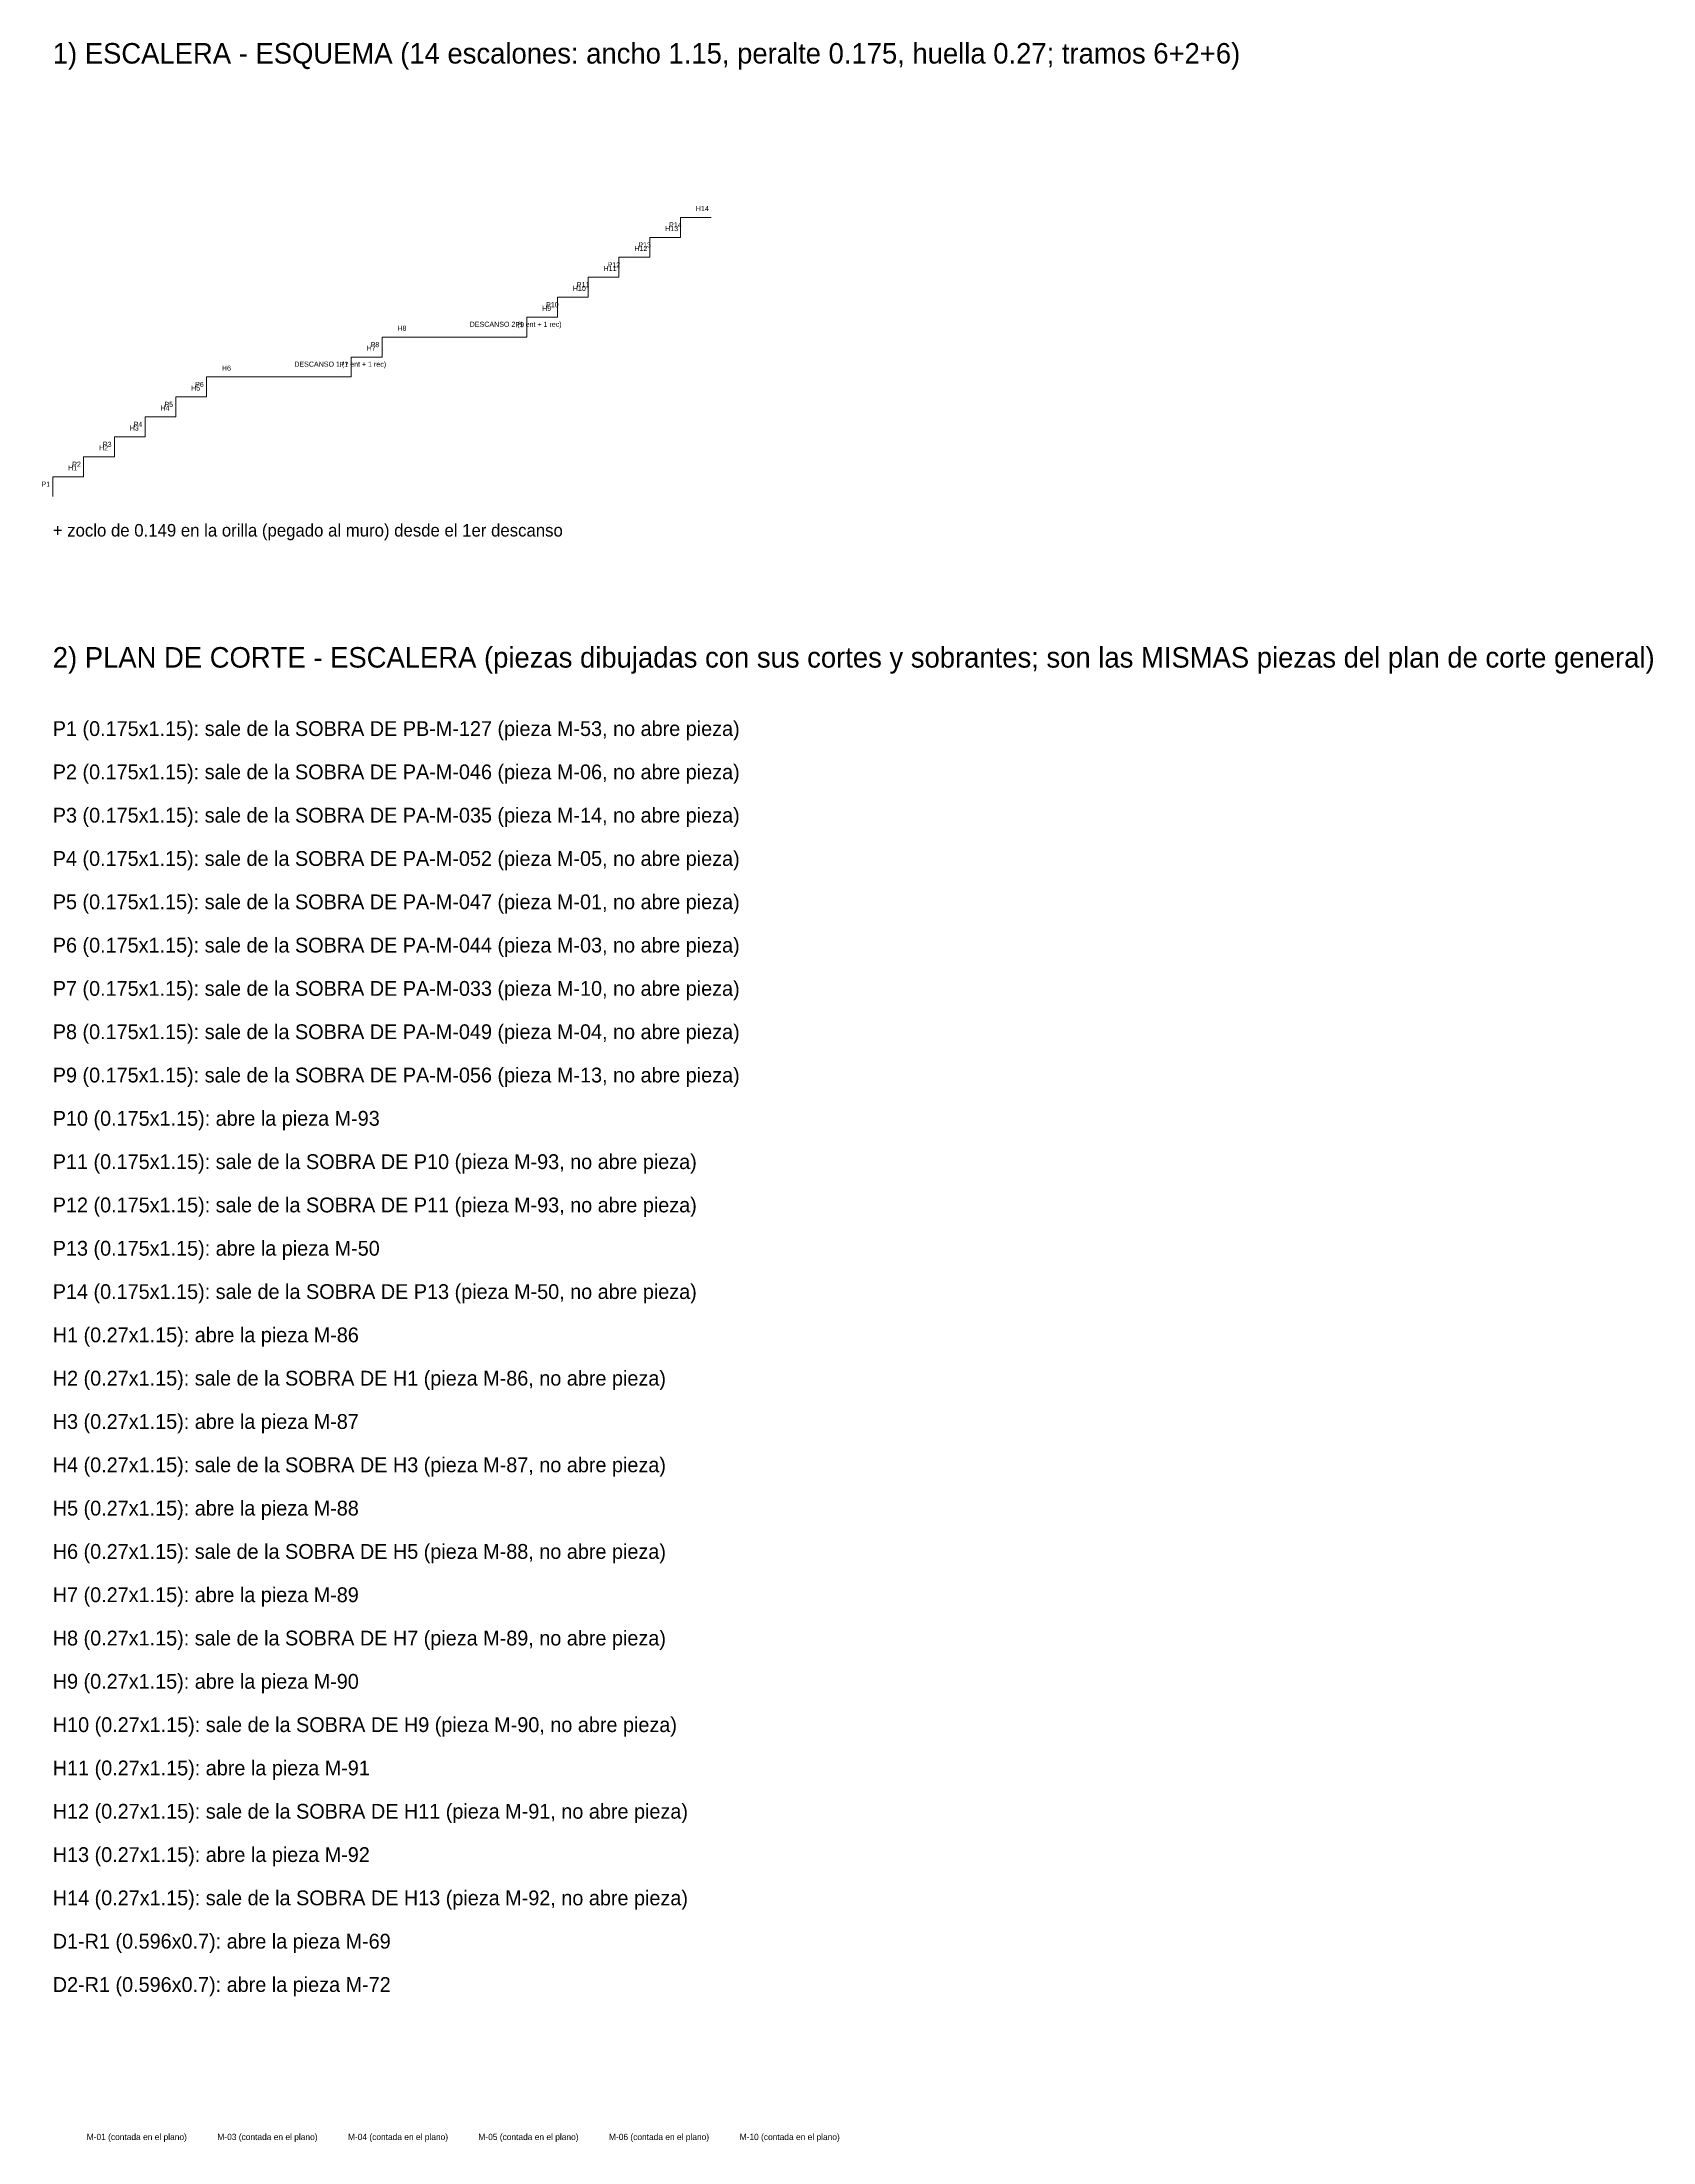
# Model space of a CAD drawing. Header units: metres. Extents: x 272.3 to 354.7, y -132.1 to -56.9.
# Drawn here: x 336.01 to 350.15, y -75.89 to -57.46 of the extents above; entities that cross this region are included whole.
import ezdxf

# ---------------------------------------------------------------- set-up
doc = ezdxf.new("R2010")
doc.units = ezdxf.units.M
doc.layers.add('ESCALERA-REGADERA-ZOCLO', color=6, linetype='Continuous', lineweight=0, plot=False)
doc.layers.add('ESCALERA-REGADERA-ZOCLO-TEXTO', color=7, linetype='Continuous', lineweight=0, plot=False)

msp = doc.modelspace()

# ---------------------------------------------------------------- linework, layer by layer
at = {"layer": 'ESCALERA-REGADERA-ZOCLO'}
for p, q in [((341.618, -59.177), (341.618, -59.002)), ((341.618, -59.002), (341.888, -59.002)), ((341.348, -59.352), (341.348, -59.177)), ((341.348, -59.177), (341.618, -59.177)), ((341.078, -59.527), (341.078, -59.352)), ((341.078, -59.352), (341.348, -59.352)), ((340.808, -59.702), (340.808, -59.527)), ((340.808, -59.527), (341.078, -59.527)), ((340.268, -60.052), (340.268, -59.877)), ((340.268, -59.877), (340.538, -59.877)), ((340.538, -59.877), (340.538, -59.702)), ((340.538, -59.702), (340.808, -59.702)), ((338.998, -60.227), (338.998, -60.052)), ((338.998, -60.052), (339.268, -60.052)), ((339.268, -60.052), (340.268, -60.052)), ((338.728, -60.402), (338.728, -60.227)), ((338.728, -60.227), (338.998, -60.227)), ((337.458, -60.577), (337.458, -60.402)), ((337.458, -60.402), (337.728, -60.402)), ((337.728, -60.402), (338.728, -60.402)), ((337.188, -60.752), (337.188, -60.577)), ((337.188, -60.577), (337.458, -60.577)), ((336.918, -60.927), (336.918, -60.752)), ((336.918, -60.752), (337.188, -60.752)), ((336.649, -61.102), (336.649, -60.927)), ((336.649, -60.927), (336.918, -60.927)), ((336.378, -61.277), (336.378, -61.102)), ((336.378, -61.102), (336.649, -61.102)), ((336.108, -61.452), (336.108, -61.277)), ((336.108, -61.277), (336.378, -61.277))]:
    msp.add_line(p, q, dxfattribs=at)

# ---------------------------------------------------------------- texts
at = {"layer": 'ESCALERA-REGADERA-ZOCLO-TEXTO'}
for s, height, p in [('1) ESCALERA - ESQUEMA (14 escalones: ancho 1.15, peralte 0.175, huella 0.27; tramos 6+2+6)', 0.18, (336.108, -57.652)), ('H14', 0.045, (341.753, -58.947)), ('H13', 0.045, (341.483, -59.122)), ('P14', 0.045, (341.518, -59.09)), ('H12', 0.045, (341.213, -59.297)), ('P13', 0.045, (341.248, -59.265)), ('H11', 0.045, (340.943, -59.472)), ('P12', 0.045, (340.978, -59.44)), ('H10', 0.045, (340.673, -59.647)), ('P11', 0.045, (340.708, -59.615)), ('H9', 0.045, (340.403, -59.822)), ('P10', 0.045, (340.438, -59.79)), ('H8', 0.045, (339.133, -59.997)), ('DESCANSO 2 (1 ent + 1 rec)', 0.045, (339.768, -59.962)), ('P9', 0.045, (340.168, -59.965)), ('H7', 0.045, (338.863, -60.172)), ('P8', 0.045, (338.898, -60.14)), ('H6', 0.045, (337.593, -60.347)), ('DESCANSO 1 (1 ent + 1 rec)', 0.045, (338.228, -60.312)), ('P7', 0.045, (338.628, -60.315)), ('P5', 0.045, (337.088, -60.665)), ('H5', 0.045, (337.323, -60.522)), ('P6', 0.045, (337.358, -60.49)), ('P4', 0.045, (336.818, -60.84)), ('H4', 0.045, (337.053, -60.697)), ('P3', 0.045, (336.548, -61.015)), ('H3', 0.045, (336.783, -60.872)), ('P2', 0.045, (336.279, -61.19)), ('H2', 0.045, (336.514, -61.047)), ('P1', 0.045, (336.009, -61.365)), ('H1', 0.045, (336.243, -61.222)), ('+ zoclo de 0.149 en la orilla (pegado al muro) desde el 1er descanso', 0.11, (336.108, -61.802)), ('2) PLAN DE CORTE - ESCALERA (piezas dibujadas con sus cortes y sobrantes; son las MISMAS piezas del plan de corte general)', 0.18, (336.108, -62.952)), ('P1 (0.175x1.15): sale de la SOBRA DE PB-M-127 (pieza M-53, no abre pieza)', 0.13, (336.108, -63.552)), ('P2 (0.175x1.15): sale de la SOBRA DE PA-M-046 (pieza M-06, no abre pieza)', 0.13, (336.108, -63.932)), ('P3 (0.175x1.15): sale de la SOBRA DE PA-M-035 (pieza M-14, no abre pieza)', 0.13, (336.108, -64.312)), ('P4 (0.175x1.15): sale de la SOBRA DE PA-M-052 (pieza M-05, no abre pieza)', 0.13, (336.108, -64.692)), ('P5 (0.175x1.15): sale de la SOBRA DE PA-M-047 (pieza M-01, no abre pieza)', 0.13, (336.108, -65.072)), ('P6 (0.175x1.15): sale de la SOBRA DE PA-M-044 (pieza M-03, no abre pieza)', 0.13, (336.108, -65.452)), ('P7 (0.175x1.15): sale de la SOBRA DE PA-M-033 (pieza M-10, no abre pieza)', 0.13, (336.108, -65.832)), ('P8 (0.175x1.15): sale de la SOBRA DE PA-M-049 (pieza M-04, no abre pieza)', 0.13, (336.108, -66.212)), ('P9 (0.175x1.15): sale de la SOBRA DE PA-M-056 (pieza M-13, no abre pieza)', 0.13, (336.108, -66.592)), ('P10 (0.175x1.15): abre la pieza M-93', 0.13, (336.108, -66.972)), ('P11 (0.175x1.15): sale de la SOBRA DE P10 (pieza M-93, no abre pieza)', 0.13, (336.108, -67.352)), ('P12 (0.175x1.15): sale de la SOBRA DE P11 (pieza M-93, no abre pieza)', 0.13, (336.108, -67.732)), ('P13 (0.175x1.15): abre la pieza M-50', 0.13, (336.108, -68.112)), ('P14 (0.175x1.15): sale de la SOBRA DE P13 (pieza M-50, no abre pieza)', 0.13, (336.108, -68.492)), ('H1 (0.27x1.15): abre la pieza M-86', 0.13, (336.108, -68.872)), ('H2 (0.27x1.15): sale de la SOBRA DE H1 (pieza M-86, no abre pieza)', 0.13, (336.108, -69.252)), ('H3 (0.27x1.15): abre la pieza M-87', 0.13, (336.108, -69.632)), ('H4 (0.27x1.15): sale de la SOBRA DE H3 (pieza M-87, no abre pieza)', 0.13, (336.108, -70.012)), ('H5 (0.27x1.15): abre la pieza M-88', 0.13, (336.108, -70.392)), ('H6 (0.27x1.15): sale de la SOBRA DE H5 (pieza M-88, no abre pieza)', 0.13, (336.108, -70.772)), ('H7 (0.27x1.15): abre la pieza M-89', 0.13, (336.108, -71.152)), ('H8 (0.27x1.15): sale de la SOBRA DE H7 (pieza M-89, no abre pieza)', 0.13, (336.108, -71.532)), ('H9 (0.27x1.15): abre la pieza M-90', 0.13, (336.108, -71.912)), ('H10 (0.27x1.15): sale de la SOBRA DE H9 (pieza M-90, no abre pieza)', 0.13, (336.108, -72.292)), ('H11 (0.27x1.15): abre la pieza M-91', 0.13, (336.108, -72.672)), ('H12 (0.27x1.15): sale de la SOBRA DE H11 (pieza M-91, no abre pieza)', 0.13, (336.108, -73.052)), ('H13 (0.27x1.15): abre la pieza M-92', 0.13, (336.108, -73.432)), ('H14 (0.27x1.15): sale de la SOBRA DE H13 (pieza M-92, no abre pieza)', 0.13, (336.108, -73.812)), ('D1-R1 (0.596x0.7): abre la pieza M-69', 0.13, (336.108, -74.192)), ('D2-R1 (0.596x0.7): abre la pieza M-72', 0.13, (336.108, -74.572)), ('M-01 (contada en el plano)', 0.055, (336.406, -75.872)), ('M-03 (contada en el plano)', 0.055, (337.553, -75.872)), ('M-04 (contada en el plano)', 0.055, (338.699, -75.872)), ('M-05 (contada en el plano)', 0.055, (339.844, -75.872)), ('M-06 (contada en el plano)', 0.055, (340.99, -75.872)), ('M-10 (contada en el plano)', 0.055, (342.137, -75.872))]:
    msp.add_text(s, height=height, dxfattribs=at).set_placement(p)

doc.saveas('drawing.dxf')
